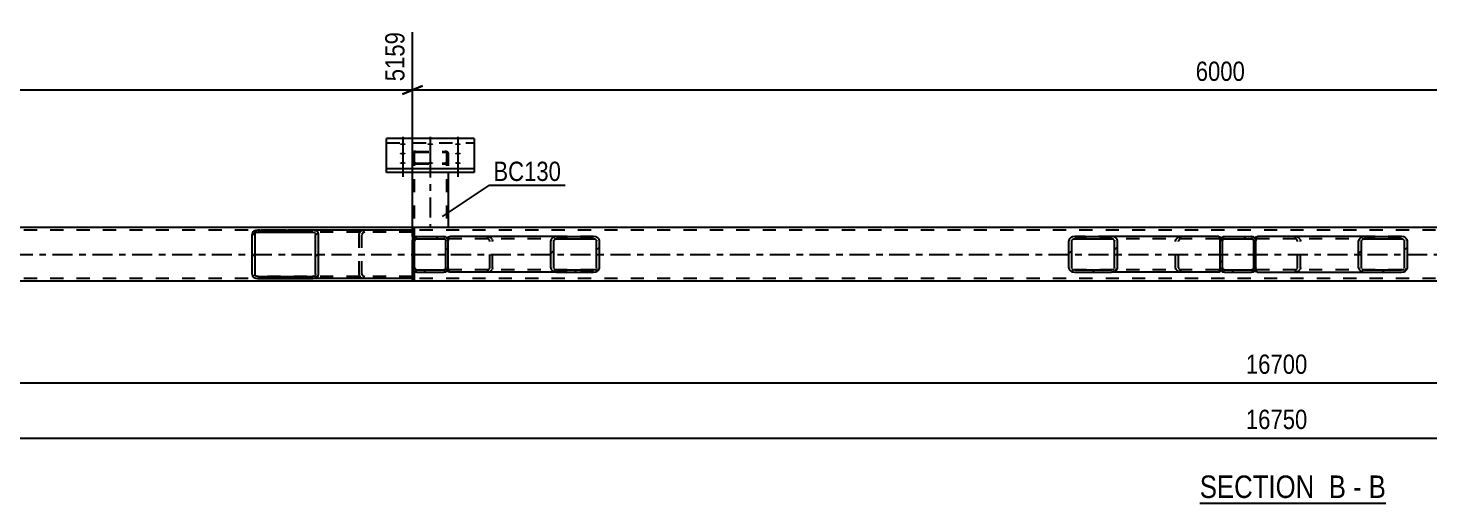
# Model space of a CAD drawing. Header units: millimetres. Extents: x -83 to 758, y -448 to 146.
# Drawn here: x 123.8 to 331.9, y -246.8 to -176.2 of the extents above; entities that cross this region are included whole.
import ezdxf

# ---------------------------------------------------------------- set-up
doc = ezdxf.new("R2010")
doc.units = ezdxf.units.MM
doc.linetypes.add('DXK_LINE_DOT2', pattern=[3.9198, 1.9599, -1.9599])
doc.linetypes.add('DXK_LINE_DOT3', pattern=[5.9187, 2.979, -0.9799, 0.9799, -0.9799])
doc.styles.add('Arial Narrow', font='ARIALN.TTF', dxfattribs={"height": 0.2})

# ---------------------------------------------------------------- blocks, each defined once
blk = doc.blocks.new('Unknown-761555509-13 - 2150')
at = {"color": 6, "linetype": 'Continuous'}
blk.add_line((297.85, -246.76), (325.5, -246.76), dxfattribs=at)
at = {"color": 0, "linetype": 'Continuous'}
for points in [[(315.96, -246.01), (315.96, -242.51), (297.85, -242.51), (297.85, -246.01)], [(319.57, -246.01), (319.57, -242.51), (317.01, -242.51), (317.01, -246.01)], [(321.89, -246.01), (321.89, -242.51), (320.62, -242.51), (320.62, -246.01)], [(325.5, -246.01), (325.5, -242.51), (322.94, -242.51), (322.94, -246.01)]]:
    blk.add_wipeout(points, dxfattribs=at)
at = {"color": 7, "linetype": 'Continuous', "style": 'Arial Narrow'}
for s, p in [('SECTION ', (297.85, -246.01)), ('B', (317.01, -246.01)), ('B', (322.94, -246.01)), ('-', (320.62, -246.01))]:
    blk.add_text(s, height=3.34, dxfattribs=at).set_placement(p)
blk = doc.blocks.new('Bolt-761555509-2237 - 2150')
at = {"linetype": 'Continuous'}
for points in [[(179.45, -193.58), (179.36, -193.58), (179.27, -193.57), (179.19, -193.55), (179.12, -193.53), (179.07, -193.51), (179.03, -193.48), (179.01, -193.45), (179.01, -193.42), (179.03, -193.38), (179.07, -193.36), (179.12, -193.33), (179.19, -193.31), (179.27, -193.29), (179.36, -193.28), (179.45, -193.28), (179.54, -193.28), (179.63, -193.29), (179.71, -193.31), (179.78, -193.33), (179.83, -193.36), (179.87, -193.38), (179.89, -193.42), (179.89, -193.45), (179.87, -193.48), (179.83, -193.51), (179.78, -193.53), (179.71, -193.55), (179.63, -193.57), (179.54, -193.58)], [(183.55, -193.58), (183.46, -193.58), (183.37, -193.57), (183.29, -193.55), (183.22, -193.53), (183.17, -193.51), (183.13, -193.48), (183.11, -193.45), (183.11, -193.42), (183.13, -193.38), (183.17, -193.36), (183.22, -193.33), (183.29, -193.31), (183.37, -193.29), (183.46, -193.28), (183.55, -193.28), (183.64, -193.28), (183.73, -193.29), (183.81, -193.31), (183.88, -193.33), (183.93, -193.36), (183.97, -193.38), (183.99, -193.42), (183.99, -193.45), (183.97, -193.48), (183.93, -193.51), (183.88, -193.53), (183.81, -193.55), (183.73, -193.57), (183.64, -193.58)], [(187.65, -193.58), (187.56, -193.58), (187.47, -193.57), (187.39, -193.55), (187.32, -193.53), (187.27, -193.51), (187.23, -193.48), (187.21, -193.45), (187.21, -193.42), (187.23, -193.38), (187.27, -193.36), (187.32, -193.33), (187.39, -193.31), (187.47, -193.29), (187.56, -193.28), (187.65, -193.28), (187.74, -193.28), (187.83, -193.29), (187.91, -193.31), (187.98, -193.33), (188.03, -193.36), (188.07, -193.38), (188.09, -193.42), (188.09, -193.45), (188.07, -193.48), (188.03, -193.51), (187.98, -193.53), (187.91, -193.55), (187.83, -193.57), (187.74, -193.58)], [(179.45, -194.98), (179.36, -194.98), (179.27, -194.97), (179.19, -194.96), (179.12, -194.93), (179.07, -194.91), (179.03, -194.88), (179.01, -194.85), (179.01, -194.82), (179.03, -194.79), (179.07, -194.76), (179.12, -194.73), (179.19, -194.71), (179.27, -194.7), (179.36, -194.69), (179.45, -194.68), (179.54, -194.69), (179.63, -194.7), (179.71, -194.71), (179.78, -194.73), (179.83, -194.76), (179.87, -194.79), (179.89, -194.82), (179.89, -194.85), (179.87, -194.88), (179.83, -194.91), (179.78, -194.93), (179.71, -194.96), (179.63, -194.97), (179.54, -194.98)], [(187.65, -194.98), (187.56, -194.98), (187.47, -194.97), (187.39, -194.96), (187.32, -194.93), (187.27, -194.91), (187.23, -194.88), (187.21, -194.85), (187.21, -194.82), (187.23, -194.79), (187.27, -194.76), (187.32, -194.73), (187.39, -194.71), (187.47, -194.7), (187.56, -194.69), (187.65, -194.68), (187.74, -194.69), (187.83, -194.7), (187.91, -194.71), (187.98, -194.73), (188.03, -194.76), (188.07, -194.79), (188.09, -194.82), (188.09, -194.85), (188.07, -194.88), (188.03, -194.91), (187.98, -194.93), (187.91, -194.96), (187.83, -194.97), (187.74, -194.98)], [(179.45, -196.39), (179.36, -196.38), (179.27, -196.37), (179.19, -196.36), (179.12, -196.34), (179.07, -196.31), (179.03, -196.28), (179.01, -196.25), (179.01, -196.22), (179.03, -196.19), (179.07, -196.16), (179.12, -196.13), (179.19, -196.11), (179.27, -196.1), (179.36, -196.09), (179.45, -196.09), (179.54, -196.09), (179.63, -196.1), (179.71, -196.11), (179.78, -196.13), (179.83, -196.16), (179.87, -196.19), (179.89, -196.22), (179.89, -196.25), (179.87, -196.28), (179.83, -196.31), (179.78, -196.34), (179.71, -196.36), (179.63, -196.37), (179.54, -196.38)], [(183.55, -196.39), (183.46, -196.38), (183.37, -196.37), (183.29, -196.36), (183.22, -196.34), (183.17, -196.31), (183.13, -196.28), (183.11, -196.25), (183.11, -196.22), (183.13, -196.19), (183.17, -196.16), (183.22, -196.13), (183.29, -196.11), (183.37, -196.1), (183.46, -196.09), (183.55, -196.09), (183.64, -196.09), (183.73, -196.1), (183.81, -196.11), (183.88, -196.13), (183.93, -196.16), (183.97, -196.19), (183.99, -196.22), (183.99, -196.25), (183.97, -196.28), (183.93, -196.31), (183.88, -196.34), (183.81, -196.36), (183.73, -196.37), (183.64, -196.38)], [(187.65, -196.39), (187.56, -196.38), (187.47, -196.37), (187.39, -196.36), (187.32, -196.34), (187.27, -196.31), (187.23, -196.28), (187.21, -196.25), (187.21, -196.22), (187.23, -196.19), (187.27, -196.16), (187.32, -196.13), (187.39, -196.11), (187.47, -196.1), (187.56, -196.09), (187.65, -196.09), (187.74, -196.09), (187.83, -196.1), (187.91, -196.11), (187.98, -196.13), (188.03, -196.16), (188.07, -196.19), (188.09, -196.22), (188.09, -196.25), (188.07, -196.28), (188.03, -196.31), (187.98, -196.34), (187.91, -196.36), (187.83, -196.37), (187.74, -196.38)]]:
    blk.add_hatch(color=1, dxfattribs=at).paths.add_polyline_path(points)
at = {"color": 1, "linetype": 'Continuous'}
for p, q in [((179.45, -192.34), (179.45, -195.46)), ((183.55, -192.34), (183.55, -195.46)), ((187.65, -192.34), (187.65, -195.46)), ((179.45, -193.74), (179.45, -196.86)), ((179.45, -195.15), (179.45, -198.27)), ((183.55, -195.15), (183.55, -198.27)), ((187.65, -193.74), (187.65, -196.86)), ((187.65, -195.15), (187.65, -198.27))]:
    blk.add_line(p, q, dxfattribs=at)
blk = doc.blocks.new('Part-761555509-2256 - 2150')
at = {"linetype": 'Continuous'}
h = blk.add_hatch(dxfattribs=at)
h.set_pattern_fill('', scale=0.7, style=0, pattern_type=0)
h.set_pattern_definition([(45, (328.149, -212.3996), (-1.57154, 1.57154), [])])
h.paths.add_polyline_path([(327.81, -212.45), (328.15, -212.4), (328.43, -212.26), (328.62, -212.05), (328.69, -211.81), (328.69, -207.81), (328.62, -207.56), (328.43, -207.36), (328.15, -207.22), (327.81, -207.17), (322.32, -207.17), (321.99, -207.22), (321.7, -207.36), (321.51, -207.56), (321.44, -207.81), (321.44, -211.81), (321.51, -212.05), (321.7, -212.26), (321.99, -212.4), (322.32, -212.45)])
h.paths.add_polyline_path([(322.15, -212.1), (322.01, -212.03), (321.92, -211.93), (321.88, -211.81), (321.88, -207.81), (321.92, -207.69), (322.01, -207.58), (322.15, -207.51), (322.32, -207.49), (327.81, -207.49), (327.98, -207.51), (328.12, -207.58), (328.22, -207.69), (328.25, -207.81), (328.25, -211.81), (328.22, -211.93), (328.12, -212.03), (327.98, -212.1), (327.81, -212.13), (322.32, -212.13)])
at = {"color": 2, "linetype": 'Continuous'}
for p, q in [((306.18, -207.21), (306.44, -207.17)), ((306.18, -207.21), (306.18, -207.81)), ((322.32, -207.17), (306.44, -207.17)), ((321.51, -207.56), (321.44, -207.81)), ((321.44, -211.81), (321.44, -207.81)), ((321.88, -207.81), (321.92, -207.69)), ((321.88, -211.81), (321.88, -207.81)), ((322.32, -207.17), (321.99, -207.22)), ((322.15, -207.51), (322.32, -207.49)), ((322.32, -207.17), (327.81, -207.17)), ((322.32, -207.49), (327.81, -207.49)), ((328.15, -207.22), (327.81, -207.17)), ((327.81, -207.49), (327.98, -207.51)), ((328.22, -207.69), (328.25, -207.81)), ((328.25, -211.81), (328.25, -207.81)), ((328.69, -207.81), (328.62, -207.56)), ((328.69, -211.81), (328.69, -207.81)), ((306.18, -212.4), (306.18, -211.81)), ((321.44, -211.81), (321.51, -212.05)), ((321.92, -211.93), (321.88, -211.81)), ((322.32, -212.13), (322.15, -212.1)), ((322.32, -212.13), (327.81, -212.13)), ((327.98, -212.1), (327.81, -212.13)), ((328.25, -211.81), (328.22, -211.93)), ((328.62, -212.05), (328.69, -211.81)), ((306.18, -212.41), (306.18, -212.4)), ((306.44, -212.45), (306.18, -212.41)), ((306.44, -212.45), (322.32, -212.45)), ((321.99, -212.4), (322.32, -212.45)), ((322.32, -212.45), (327.81, -212.45)), ((327.81, -212.45), (328.15, -212.4))]:
    blk.add_line(p, q, dxfattribs=at)
at = {"color": 7, "linetype": 'DXK_LINE_DOT2'}
for p, q in [((306.18, -207.21), (306.18, -207.56)), ((306.27, -207.51), (306.18, -207.56)), ((306.18, -212.26), (306.18, -207.81)), ((306.44, -207.49), (306.27, -207.51)), ((327.81, -207.49), (306.44, -207.49)), ((311.93, -207.17), (312.26, -207.22)), ((312.1, -207.51), (311.93, -207.49)), ((312.37, -207.81), (312.33, -207.69)), ((312.37, -211.81), (312.37, -207.81)), ((312.74, -207.56), (312.81, -207.81)), ((312.81, -211.81), (312.81, -207.81)), ((327.81, -207.17), (322.32, -207.17)), ((306.18, -212.06), (306.27, -212.1)), ((306.27, -212.1), (306.44, -212.13)), ((327.81, -212.13), (306.44, -212.13)), ((311.93, -212.13), (312.1, -212.1)), ((312.33, -211.93), (312.37, -211.81)), ((312.81, -211.81), (312.74, -212.05)), ((312.26, -212.4), (311.93, -212.45)), ((322.32, -212.45), (327.81, -212.45))]:
    blk.add_line(p, q, dxfattribs=at)
for centre, radius, start, end in [((311.99, -207.9), 0.401, 32.4106, 75.4454), ((312.06, -207.99), 0.802, 32.4106, 75.4454), ((311.99, -211.72), 0.401, 284.5546, 327.5894), ((312.06, -211.62), 0.802, 284.5546, 327.5894)]:
    blk.add_arc(centre, radius, start, end, dxfattribs=at)
at = {"color": 2, "linetype": 'Continuous'}
for centre, radius, start, end in [((322.19, -207.99), 0.802, 104.5546, 147.5894), ((322.25, -207.9), 0.401, 104.5546, 147.5894), ((327.88, -207.9), 0.401, 32.4106, 75.4454), ((327.95, -207.99), 0.802, 32.4106, 75.4454), ((322.19, -211.62), 0.802, 212.4106, 255.4454), ((322.25, -211.72), 0.401, 212.4106, 255.4454), ((327.88, -211.72), 0.401, 284.5546, 327.5894), ((327.95, -211.62), 0.802, 284.5546, 327.5894)]:
    blk.add_arc(centre, radius, start, end, dxfattribs=at)
blk = doc.blocks.new('Part-761555509-2258 - 2150')
at = {"linetype": 'Continuous'}
h = blk.add_hatch(dxfattribs=at)
h.set_pattern_fill('', scale=0.7, style=0, pattern_type=0)
h.set_pattern_definition([(45, (208.1497, -212.3996), (-1.57154, 1.57154), [])])
h.paths.add_polyline_path([(207.81, -212.45), (208.15, -212.4), (208.43, -212.26), (208.63, -212.05), (208.69, -211.81), (208.69, -207.81), (208.63, -207.56), (208.43, -207.36), (208.15, -207.22), (207.81, -207.17), (202.32, -207.17), (201.99, -207.22), (201.7, -207.36), (201.51, -207.56), (201.44, -207.81), (201.44, -211.81), (201.51, -212.05), (201.7, -212.26), (201.99, -212.4), (202.32, -212.45)])
h.paths.add_polyline_path([(202.15, -212.1), (202.01, -212.03), (201.92, -211.93), (201.88, -211.81), (201.88, -207.81), (201.92, -207.69), (202.01, -207.58), (202.15, -207.51), (202.32, -207.49), (207.81, -207.49), (207.98, -207.51), (208.12, -207.58), (208.22, -207.69), (208.25, -207.81), (208.25, -211.81), (208.22, -211.93), (208.12, -212.03), (207.98, -212.1), (207.81, -212.13), (202.32, -212.13)])
at = {"color": 2, "linetype": 'Continuous'}
for p, q in [((186.18, -207.21), (186.44, -207.17)), ((186.18, -207.21), (186.18, -207.81)), ((202.32, -207.17), (186.44, -207.17)), ((201.51, -207.56), (201.44, -207.81)), ((201.44, -211.81), (201.44, -207.81)), ((201.88, -207.81), (201.92, -207.69)), ((201.88, -211.81), (201.88, -207.81)), ((202.32, -207.17), (201.99, -207.22)), ((202.15, -207.51), (202.32, -207.49)), ((202.32, -207.17), (207.81, -207.17)), ((202.32, -207.49), (207.81, -207.49)), ((208.15, -207.22), (207.81, -207.17)), ((207.81, -207.49), (207.98, -207.51)), ((208.22, -207.69), (208.25, -207.81)), ((208.25, -211.81), (208.25, -207.81)), ((208.69, -207.81), (208.63, -207.56)), ((208.69, -211.81), (208.69, -207.81)), ((186.18, -212.4), (186.18, -211.81)), ((201.44, -211.81), (201.51, -212.05)), ((201.92, -211.93), (201.88, -211.81)), ((202.32, -212.13), (202.15, -212.1)), ((202.32, -212.13), (207.81, -212.13)), ((207.98, -212.1), (207.81, -212.13)), ((208.25, -211.81), (208.22, -211.93)), ((208.63, -212.05), (208.69, -211.81)), ((186.18, -212.41), (186.18, -212.4)), ((186.44, -212.45), (186.18, -212.41)), ((202.32, -212.45), (186.44, -212.45)), ((201.99, -212.4), (202.32, -212.45)), ((202.32, -212.45), (207.81, -212.45)), ((207.81, -212.45), (208.15, -212.4))]:
    blk.add_line(p, q, dxfattribs=at)
at = {"color": 7, "linetype": 'DXK_LINE_DOT2'}
for p, q in [((186.18, -207.56), (186.18, -207.21)), ((186.27, -207.51), (186.18, -207.56)), ((186.18, -212.26), (186.18, -207.81)), ((186.44, -207.49), (186.27, -207.51)), ((207.81, -207.49), (186.44, -207.49)), ((191.93, -207.17), (192.26, -207.22)), ((192.1, -207.51), (191.93, -207.49)), ((192.37, -207.81), (192.33, -207.69)), ((192.37, -211.81), (192.37, -207.81)), ((192.74, -207.56), (192.81, -207.81)), ((192.81, -211.81), (192.81, -207.81)), ((207.81, -207.17), (202.32, -207.17)), ((186.18, -212.06), (186.27, -212.1)), ((186.27, -212.1), (186.44, -212.13)), ((207.81, -212.13), (186.44, -212.13)), ((191.93, -212.13), (192.1, -212.1)), ((192.33, -211.93), (192.37, -211.81)), ((192.81, -211.81), (192.74, -212.05)), ((192.26, -212.4), (191.93, -212.45)), ((207.81, -212.45), (202.32, -212.45))]:
    blk.add_line(p, q, dxfattribs=at)
for centre, radius, start, end in [((192, -207.9), 0.401, 32.4105, 75.4453), ((192.06, -207.99), 0.802, 32.4105, 75.4453), ((192, -211.72), 0.401, 284.5547, 327.5895), ((192.06, -211.62), 0.802, 284.5547, 327.5895)]:
    blk.add_arc(centre, radius, start, end, dxfattribs=at)
at = {"color": 2, "linetype": 'Continuous'}
for centre, radius, start, end in [((202.19, -207.99), 0.802, 104.5547, 147.5895), ((202.26, -207.9), 0.401, 104.5547, 147.5895), ((207.88, -207.9), 0.401, 32.4105, 75.4453), ((207.95, -207.99), 0.802, 32.4105, 75.4453), ((202.19, -211.62), 0.802, 212.4105, 255.4453), ((202.26, -211.72), 0.401, 212.4105, 255.4453), ((207.88, -211.72), 0.401, 284.5547, 327.5895), ((207.95, -211.62), 0.802, 284.5547, 327.5895)]:
    blk.add_arc(centre, radius, start, end, dxfattribs=at)
blk = doc.blocks.new('Part-761555509-2232 - 2150')
at = {"color": 2, "linetype": 'Continuous'}
for p, q in [((637.74, -205.81), (20.9, -205.81)), ((642.54, -213.81), (20.9, -213.81))]:
    blk.add_line(p, q, dxfattribs=at)
at = {"color": 7, "linetype": 'DXK_LINE_DOT2'}
for p, q in [((642.54, -206.21), (20.9, -206.21)), ((642.54, -213.41), (20.9, -213.41))]:
    blk.add_line(p, q, dxfattribs=at)
at = {"color": 7, "linetype": 'DXK_LINE_DOT3'}
blk.add_line((20.9, -209.81), (642.54, -209.81), dxfattribs=at)
blk = doc.blocks.new('Part-761555509-2253 - 2150')
at = {"color": 2, "linetype": 'Continuous'}
for p, q in [((177.05, -197.66), (177.05, -192.61)), ((190.05, -192.61), (177.05, -192.61)), ((190.05, -192.61), (190.05, -197.66)), ((177.05, -197.06), (190.05, -197.06)), ((190.05, -197.66), (177.05, -197.66))]:
    blk.add_line(p, q, dxfattribs=at)
at = {"color": 7, "linetype": 'DXK_LINE_DOT2'}
blk.add_line((177.05, -193.21), (190.05, -193.21), dxfattribs=at)
blk = doc.blocks.new('Part-761555509-2283 - 2150')
at = {"linetype": 'Continuous'}
h = blk.add_hatch(dxfattribs=at)
h.set_pattern_fill('', scale=0.7, style=0, pattern_type=0)
h.set_pattern_definition([(45, (305.7838, -212.3996), (-1.57154, 1.57154), [])])
h.paths.add_polyline_path([(305.54, -212.45), (305.78, -212.4), (305.99, -212.26), (306.13, -212.05), (306.18, -211.81), (306.18, -207.81), (306.13, -207.56), (305.99, -207.36), (305.78, -207.22), (305.54, -207.17), (301.54, -207.17), (301.29, -207.22), (301.09, -207.36), (300.95, -207.56), (300.9, -207.81), (300.9, -211.81), (300.95, -212.05), (301.09, -212.26), (301.29, -212.4), (301.54, -212.45)])
h.paths.add_polyline_path([(301.42, -212.1), (301.31, -212.03), (301.24, -211.93), (301.22, -211.81), (301.22, -207.81), (301.24, -207.69), (301.31, -207.58), (301.42, -207.51), (301.54, -207.49), (305.54, -207.49), (305.66, -207.51), (305.77, -207.58), (305.83, -207.69), (305.86, -207.81), (305.86, -211.81), (305.83, -211.93), (305.77, -212.03), (305.66, -212.1), (305.54, -212.13), (301.54, -212.13)])
at = {"color": 7, "linetype": 'DXK_LINE_DOT2'}
for p, q in [((300.9, -207.81), (300.95, -207.56)), ((300.9, -211.81), (300.9, -207.81)), ((301.24, -207.69), (301.22, -207.81)), ((301.22, -211.81), (301.22, -207.81)), ((301.29, -207.22), (301.54, -207.17)), ((301.54, -207.49), (301.42, -207.51)), ((301.54, -207.17), (305.54, -207.17)), ((301.54, -207.49), (305.54, -207.49)), ((305.54, -207.17), (305.78, -207.22)), ((305.66, -207.51), (305.54, -207.49)), ((305.86, -207.81), (305.83, -207.69)), ((305.86, -211.81), (305.86, -207.81)), ((306.13, -207.56), (306.18, -207.81)), ((306.18, -211.81), (306.18, -207.81)), ((300.95, -212.05), (300.9, -211.81)), ((301.22, -211.81), (301.24, -211.93)), ((301.42, -212.1), (301.54, -212.13)), ((301.54, -212.13), (305.54, -212.13)), ((305.54, -212.13), (305.66, -212.1)), ((305.83, -211.93), (305.86, -211.81)), ((306.18, -211.81), (306.13, -212.05)), ((301.54, -212.45), (301.29, -212.4)), ((301.54, -212.45), (305.54, -212.45)), ((305.78, -212.4), (305.54, -212.45))]:
    blk.add_line(p, q, dxfattribs=at)
at = {"color": 2, "linetype": 'Continuous'}
for p, q in [((300.95, -207.56), (300.9, -207.81)), ((300.9, -211.81), (300.9, -207.81)), ((301.22, -207.81), (301.24, -207.69)), ((301.22, -211.81), (301.22, -207.81)), ((301.54, -207.17), (301.29, -207.22)), ((301.42, -207.51), (301.54, -207.49)), ((301.54, -207.17), (305.54, -207.17)), ((301.54, -207.49), (305.54, -207.49)), ((305.78, -207.22), (305.54, -207.17)), ((305.54, -207.49), (305.66, -207.51)), ((305.83, -207.69), (305.86, -207.81)), ((305.86, -211.81), (305.86, -207.81)), ((306.18, -207.81), (306.13, -207.56)), ((306.18, -211.81), (306.18, -207.81)), ((300.9, -211.81), (300.95, -212.05)), ((301.24, -211.93), (301.22, -211.81)), ((301.54, -212.13), (301.42, -212.1)), ((301.54, -212.13), (305.54, -212.13)), ((305.66, -212.1), (305.54, -212.13)), ((305.86, -211.81), (305.83, -211.93)), ((306.13, -212.05), (306.18, -211.81)), ((301.29, -212.4), (301.54, -212.45)), ((301.54, -212.45), (305.54, -212.45)), ((305.54, -212.45), (305.78, -212.4))]:
    blk.add_line(p, q, dxfattribs=at)
at = {"color": 7, "linetype": 'DXK_LINE_DOT2'}
for centre, radius, start, end in [((301.54, -207.81), 0.64, 112.5, 157.5), ((301.54, -207.81), 0.32, 112.5, 157.5), ((305.54, -207.81), 0.32, 22.5, 67.5), ((305.54, -207.81), 0.64, 22.5, 67.5), ((301.54, -211.81), 0.64, 202.5, 247.5), ((301.54, -211.81), 0.32, 202.5, 247.5), ((305.54, -211.81), 0.32, 292.5, 337.5), ((305.54, -211.81), 0.64, 292.5, 337.5)]:
    blk.add_arc(centre, radius, start, end, dxfattribs=at)
at = {"color": 2, "linetype": 'Continuous'}
for centre, radius, start, end in [((301.54, -207.81), 0.64, 112.5, 157.5), ((301.54, -207.81), 0.32, 112.5, 157.5), ((305.54, -207.81), 0.32, 22.5, 67.5), ((305.54, -207.81), 0.64, 22.5, 67.5), ((301.54, -211.81), 0.64, 202.5, 247.5), ((301.54, -211.81), 0.32, 202.5, 247.5), ((305.54, -211.81), 0.32, 292.5, 337.5), ((305.54, -211.81), 0.64, 292.5, 337.5)]:
    blk.add_arc(centre, radius, start, end, dxfattribs=at)
blk = doc.blocks.new('Part-761555509-2284 - 2150')
at = {"linetype": 'Continuous'}
h = blk.add_hatch(dxfattribs=at)
h.set_pattern_fill('', scale=0.7, style=0, pattern_type=0)
h.set_pattern_definition([(45, (185.785, -212.3996), (-1.57154, 1.57154), [])])
h.paths.add_polyline_path([(185.54, -212.45), (185.79, -212.4), (185.99, -212.26), (186.13, -212.05), (186.18, -211.81), (186.18, -207.81), (186.13, -207.56), (185.99, -207.36), (185.79, -207.22), (185.54, -207.17), (181.54, -207.17), (181.3, -207.22), (181.09, -207.36), (180.95, -207.56), (180.9, -207.81), (180.9, -211.81), (180.95, -212.05), (181.09, -212.26), (181.3, -212.4), (181.54, -212.45)])
h.paths.add_polyline_path([(181.42, -212.1), (181.31, -212.03), (181.24, -211.93), (181.22, -211.81), (181.22, -207.81), (181.24, -207.69), (181.31, -207.58), (181.42, -207.51), (181.54, -207.49), (185.54, -207.49), (185.66, -207.51), (185.77, -207.58), (185.84, -207.69), (185.86, -207.81), (185.86, -211.81), (185.84, -211.93), (185.77, -212.03), (185.66, -212.1), (185.54, -212.13), (181.54, -212.13)])
at = {"color": 7, "linetype": 'DXK_LINE_DOT2'}
for p, q in [((180.9, -207.81), (180.95, -207.56)), ((180.9, -211.81), (180.9, -207.81)), ((181.24, -207.69), (181.22, -207.81)), ((181.22, -211.81), (181.22, -207.81)), ((181.3, -207.22), (181.54, -207.17)), ((181.54, -207.49), (181.42, -207.51)), ((181.54, -207.17), (185.54, -207.17)), ((181.54, -207.49), (185.54, -207.49)), ((185.54, -207.17), (185.79, -207.22)), ((185.66, -207.51), (185.54, -207.49)), ((185.86, -207.81), (185.84, -207.69)), ((185.86, -211.81), (185.86, -207.81)), ((186.13, -207.56), (186.18, -207.81)), ((186.18, -211.81), (186.18, -207.81)), ((180.95, -212.05), (180.9, -211.81)), ((181.22, -211.81), (181.24, -211.93)), ((181.42, -212.1), (181.54, -212.13)), ((181.54, -212.13), (185.54, -212.13)), ((185.54, -212.13), (185.66, -212.1)), ((185.84, -211.93), (185.86, -211.81)), ((186.18, -211.81), (186.13, -212.05)), ((181.54, -212.45), (181.3, -212.4)), ((181.54, -212.45), (185.54, -212.45)), ((185.79, -212.4), (185.54, -212.45))]:
    blk.add_line(p, q, dxfattribs=at)
at = {"color": 2, "linetype": 'Continuous'}
for p, q in [((180.95, -207.56), (180.9, -207.81)), ((180.9, -211.81), (180.9, -207.81)), ((181.22, -207.81), (181.24, -207.69)), ((181.22, -211.81), (181.22, -207.81)), ((181.54, -207.17), (181.3, -207.22)), ((181.42, -207.51), (181.54, -207.49)), ((181.54, -207.17), (185.54, -207.17)), ((181.54, -207.49), (185.54, -207.49)), ((185.79, -207.22), (185.54, -207.17)), ((185.54, -207.49), (185.66, -207.51)), ((185.84, -207.69), (185.86, -207.81)), ((185.86, -211.81), (185.86, -207.81)), ((186.18, -207.81), (186.13, -207.56)), ((186.18, -211.81), (186.18, -207.81)), ((180.9, -211.81), (180.95, -212.05)), ((181.24, -211.93), (181.22, -211.81)), ((181.54, -212.13), (181.42, -212.1)), ((181.54, -212.13), (185.54, -212.13)), ((185.66, -212.1), (185.54, -212.13)), ((185.86, -211.81), (185.84, -211.93)), ((186.13, -212.05), (186.18, -211.81)), ((181.3, -212.4), (181.54, -212.45)), ((181.54, -212.45), (185.54, -212.45)), ((185.54, -212.45), (185.79, -212.4))]:
    blk.add_line(p, q, dxfattribs=at)
at = {"color": 7, "linetype": 'DXK_LINE_DOT2'}
for centre, radius, start, end in [((181.54, -207.81), 0.64, 112.5, 157.5), ((181.54, -207.81), 0.32, 112.5, 157.5), ((185.54, -207.81), 0.32, 22.5, 67.5), ((185.54, -207.81), 0.64, 22.5, 67.5), ((181.54, -211.81), 0.64, 202.5, 247.5), ((181.54, -211.81), 0.32, 202.5, 247.5), ((185.54, -211.81), 0.32, 292.5, 337.5), ((185.54, -211.81), 0.64, 292.5, 337.5)]:
    blk.add_arc(centre, radius, start, end, dxfattribs=at)
at = {"color": 2, "linetype": 'Continuous'}
for centre, radius, start, end in [((181.54, -207.81), 0.64, 112.5, 157.5), ((181.54, -207.81), 0.32, 112.5, 157.5), ((185.54, -207.81), 0.32, 22.5, 67.5), ((185.54, -207.81), 0.64, 22.5, 67.5), ((181.54, -211.81), 0.64, 202.5, 247.5), ((181.54, -211.81), 0.32, 202.5, 247.5), ((185.54, -211.81), 0.32, 292.5, 337.5), ((185.54, -211.81), 0.64, 292.5, 337.5)]:
    blk.add_arc(centre, radius, start, end, dxfattribs=at)
blk = doc.blocks.new('Part-761555509-2286 - 2150')
at = {"linetype": 'Continuous'}
h = blk.add_hatch(dxfattribs=at)
h.set_pattern_fill('', scale=0.7, style=0, pattern_type=0)
h.set_pattern_definition([(45, (285.0937, -212.3996), (-1.57154, 1.57154), [])])
h.paths.add_polyline_path([(284.76, -212.45), (285.09, -212.4), (285.38, -212.26), (285.57, -212.05), (285.64, -211.81), (285.64, -207.81), (285.57, -207.56), (285.38, -207.36), (285.09, -207.22), (284.76, -207.17), (279.27, -207.17), (278.93, -207.22), (278.65, -207.36), (278.45, -207.56), (278.39, -207.81), (278.39, -211.81), (278.45, -212.05), (278.65, -212.26), (278.93, -212.4), (279.27, -212.45)])
h.paths.add_polyline_path([(279.1, -212.1), (278.96, -212.03), (278.86, -211.93), (278.83, -211.81), (278.83, -207.81), (278.86, -207.69), (278.96, -207.58), (279.1, -207.51), (279.27, -207.49), (284.76, -207.49), (284.93, -207.51), (285.07, -207.58), (285.16, -207.69), (285.2, -207.81), (285.2, -211.81), (285.16, -211.93), (285.07, -212.03), (284.93, -212.1), (284.76, -212.13), (279.27, -212.13)])
at = {"color": 2, "linetype": 'Continuous'}
for p, q in [((278.45, -207.56), (278.39, -207.81)), ((278.39, -211.81), (278.39, -207.81)), ((278.83, -207.81), (278.86, -207.69)), ((278.83, -211.81), (278.83, -207.81)), ((279.27, -207.17), (278.93, -207.22)), ((279.1, -207.51), (279.27, -207.49)), ((279.27, -207.17), (284.76, -207.17)), ((279.27, -207.49), (284.76, -207.49)), ((300.64, -207.17), (284.76, -207.17)), ((285.09, -207.22), (284.76, -207.17)), ((284.76, -207.49), (284.93, -207.51)), ((285.16, -207.69), (285.2, -207.81)), ((285.2, -211.81), (285.2, -207.81)), ((285.64, -207.81), (285.57, -207.56)), ((285.64, -211.81), (285.64, -207.81)), ((300.64, -207.17), (300.9, -207.21)), ((300.9, -207.21), (300.9, -207.22)), ((300.9, -207.22), (300.9, -207.36)), ((300.9, -207.36), (300.9, -207.81)), ((278.39, -211.81), (278.45, -212.05)), ((278.86, -211.93), (278.83, -211.81)), ((279.27, -212.13), (279.1, -212.1)), ((279.27, -212.13), (284.76, -212.13)), ((284.93, -212.1), (284.76, -212.13)), ((285.2, -211.81), (285.16, -211.93)), ((285.57, -212.05), (285.64, -211.81)), ((300.9, -212.41), (300.9, -211.81)), ((278.93, -212.4), (279.27, -212.45)), ((279.27, -212.45), (284.76, -212.45)), ((284.76, -212.45), (285.09, -212.4)), ((300.64, -212.45), (284.76, -212.45)), ((300.64, -212.45), (300.9, -212.41))]:
    blk.add_line(p, q, dxfattribs=at)
at = {"color": 7, "linetype": 'DXK_LINE_DOT2'}
for p, q in [((284.76, -207.17), (279.27, -207.17)), ((300.64, -207.49), (279.27, -207.49)), ((294.27, -207.81), (294.34, -207.56)), ((294.27, -211.81), (294.27, -207.81)), ((294.75, -207.69), (294.71, -207.81)), ((294.71, -211.81), (294.71, -207.81)), ((294.82, -207.22), (295.15, -207.17)), ((295.15, -207.49), (294.98, -207.51)), ((300.81, -207.51), (300.64, -207.49)), ((300.9, -207.56), (300.81, -207.51)), ((300.9, -207.36), (300.9, -207.56)), ((300.9, -211.81), (300.9, -207.56)), ((300.64, -212.13), (279.27, -212.13)), ((294.34, -212.05), (294.27, -211.81)), ((294.71, -211.81), (294.75, -211.93)), ((294.98, -212.1), (295.15, -212.13)), ((300.64, -212.13), (300.81, -212.1)), ((300.81, -212.1), (300.9, -212.06)), ((279.27, -212.45), (284.76, -212.45)), ((295.15, -212.45), (294.82, -212.4))]:
    blk.add_line(p, q, dxfattribs=at)
at = {"color": 2, "linetype": 'Continuous'}
for centre, radius, start, end in [((279.13, -207.99), 0.802, 104.5547, 147.5896), ((279.2, -207.9), 0.401, 104.5547, 147.5896), ((284.82, -207.9), 0.401, 32.4104, 75.4453), ((284.89, -207.99), 0.802, 32.4104, 75.4453), ((279.13, -211.62), 0.802, 212.4104, 255.4453), ((279.2, -211.72), 0.401, 212.4104, 255.4453), ((284.82, -211.72), 0.401, 284.5547, 327.5896), ((284.89, -211.62), 0.802, 284.5547, 327.5896)]:
    blk.add_arc(centre, radius, start, end, dxfattribs=at)
at = {"color": 7, "linetype": 'DXK_LINE_DOT2'}
for centre, radius, start, end in [((295.02, -207.99), 0.802, 104.5547, 147.5896), ((295.08, -207.9), 0.401, 104.5547, 147.5896), ((295.02, -211.62), 0.802, 212.4104, 255.4453), ((295.08, -211.72), 0.401, 212.4104, 255.4453)]:
    blk.add_arc(centre, radius, start, end, dxfattribs=at)
blk = doc.blocks.new('Part-761555509-2287 - 2150')
at = {"linetype": 'Continuous'}
h = blk.add_hatch(dxfattribs=at)
h.set_pattern_fill('', scale=0.7, style=0, pattern_type=0)
h.set_pattern_definition([(45, (166.4118, -213.3596), (-1.57154, 1.57154), [])])
h.paths.add_polyline_path([(166.08, -213.41), (166.41, -213.36), (166.7, -213.22), (166.89, -213.01), (166.95, -212.77), (166.95, -206.85), (166.89, -206.6), (166.7, -206.4), (166.41, -206.26), (166.08, -206.21), (157.95, -206.21), (157.61, -206.26), (157.33, -206.4), (157.14, -206.6), (157.07, -206.85), (157.07, -212.77), (157.14, -213.01), (157.33, -213.22), (157.61, -213.36), (157.95, -213.41)])
h.paths.add_polyline_path([(157.78, -213.06), (157.64, -212.99), (157.54, -212.89), (157.51, -212.77), (157.51, -206.85), (157.54, -206.73), (157.64, -206.62), (157.78, -206.55), (157.95, -206.53), (166.08, -206.53), (166.24, -206.55), (166.39, -206.62), (166.48, -206.73), (166.51, -206.85), (166.51, -212.77), (166.48, -212.89), (166.39, -212.99), (166.24, -213.06), (166.08, -213.09), (157.95, -213.09)])
at = {"color": 2, "linetype": 'Continuous'}
for p, q in [((157.14, -206.6), (157.07, -206.85)), ((157.07, -212.77), (157.07, -206.85)), ((157.51, -206.85), (157.54, -206.73)), ((157.51, -212.77), (157.51, -206.85)), ((157.95, -206.21), (157.61, -206.26)), ((157.78, -206.55), (157.95, -206.53)), ((157.95, -206.21), (166.08, -206.21)), ((157.95, -206.53), (166.08, -206.53)), ((180.9, -206.21), (166.08, -206.21)), ((166.41, -206.26), (166.08, -206.21)), ((166.08, -206.53), (166.24, -206.55)), ((166.48, -206.73), (166.51, -206.85)), ((166.51, -212.77), (166.51, -206.85)), ((166.95, -206.85), (166.89, -206.6)), ((166.95, -212.77), (166.95, -206.85)), ((180.9, -207.17), (180.9, -207.81)), ((180.9, -212.45), (180.9, -211.81)), ((157.07, -212.77), (157.14, -213.01)), ((157.54, -212.89), (157.51, -212.77)), ((157.61, -213.36), (157.95, -213.41)), ((157.95, -213.09), (157.78, -213.06)), ((157.95, -213.09), (166.08, -213.09)), ((157.95, -213.41), (166.08, -213.41)), ((166.24, -213.06), (166.08, -213.09)), ((166.08, -213.41), (166.41, -213.36)), ((180.9, -213.41), (166.08, -213.41)), ((166.51, -212.77), (166.48, -212.89)), ((166.89, -213.01), (166.95, -212.77))]:
    blk.add_line(p, q, dxfattribs=at)
at = {"color": 7, "linetype": 'DXK_LINE_DOT2'}
for p, q in [((166.08, -206.21), (157.95, -206.21)), ((180.9, -206.53), (157.95, -206.53)), ((172.96, -206.85), (173.02, -206.6)), ((172.96, -212.77), (172.96, -206.85)), ((173.43, -206.73), (173.4, -206.85)), ((173.4, -212.77), (173.4, -206.85)), ((173.5, -206.26), (173.83, -206.21)), ((173.83, -206.53), (173.67, -206.55)), ((180.9, -206.21), (180.9, -207.17)), ((180.9, -207.81), (180.9, -211.81)), ((180.9, -213.09), (157.95, -213.09)), ((166.08, -213.41), (157.95, -213.41)), ((173.02, -213.01), (172.96, -212.77)), ((173.4, -212.77), (173.43, -212.89)), ((173.83, -213.41), (173.5, -213.36)), ((173.67, -213.06), (173.83, -213.09)), ((180.9, -212.77), (180.9, -212.45)), ((180.9, -213.41), (180.9, -212.77))]:
    blk.add_line(p, q, dxfattribs=at)
at = {"color": 2, "linetype": 'Continuous'}
for centre, radius, start, end in [((157.81, -207.03), 0.802, 104.5547, 147.5895), ((157.88, -206.94), 0.401, 104.5547, 147.5895), ((166.14, -206.94), 0.401, 32.4105, 75.4453), ((166.21, -207.03), 0.802, 32.4105, 75.4453), ((157.81, -212.58), 0.802, 212.4105, 255.4453), ((157.88, -212.68), 0.401, 212.4105, 255.4453), ((166.14, -212.68), 0.401, 284.5547, 327.5895), ((166.21, -212.58), 0.802, 284.5547, 327.5895)]:
    blk.add_arc(centre, radius, start, end, dxfattribs=at)
at = {"color": 7, "linetype": 'DXK_LINE_DOT2'}
for centre, radius, start, end in [((173.7, -207.03), 0.802, 104.5547, 147.5895), ((173.77, -206.94), 0.401, 104.5547, 147.5895), ((173.7, -212.58), 0.802, 212.4105, 255.4453), ((173.77, -212.68), 0.401, 212.4105, 255.4453)]:
    blk.add_arc(centre, radius, start, end, dxfattribs=at)
blk = doc.blocks.new('Part-761555509-2315 - 2150')
at = {"color": 7, "linetype": 'DXK_LINE_DOT2'}
for p, q in [((180.95, -194.63), (180.91, -194.7)), ((180.91, -194.7), (180.91, -197.66)), ((181.05, -194.58), (180.95, -194.63)), ((181.21, -194.54), (181.05, -194.58)), ((181.15, -194.7), (181.17, -194.66)), ((181.15, -194.7), (181.15, -205.81)), ((181.17, -194.66), (181.22, -194.64)), ((181.39, -194.53), (181.21, -194.54)), ((181.22, -194.64), (181.3, -194.62)), ((181.3, -194.62), (181.39, -194.61)), ((181.39, -194.53), (185.71, -194.53)), ((181.39, -194.61), (185.71, -194.61)), ((185.89, -194.54), (185.71, -194.53)), ((185.71, -194.61), (185.8, -194.62)), ((185.8, -194.62), (185.88, -194.64)), ((185.88, -194.64), (185.93, -194.66)), ((186.05, -194.58), (185.89, -194.54)), ((185.93, -194.66), (185.95, -194.7)), ((185.95, -194.7), (185.95, -205.81)), ((186.15, -194.63), (186.05, -194.58)), ((186.19, -194.7), (186.15, -194.63)), ((186.19, -194.7), (186.19, -197.66)), ((180.91, -196.17), (180.95, -196.24)), ((180.95, -196.24), (181.05, -196.29)), ((181.05, -196.29), (181.21, -196.33)), ((181.17, -196.2), (181.15, -196.17)), ((181.22, -196.23), (181.17, -196.2)), ((181.21, -196.33), (181.39, -196.34)), ((181.3, -196.25), (181.22, -196.23)), ((181.39, -196.26), (181.3, -196.25)), ((181.39, -196.26), (185.71, -196.26)), ((181.39, -196.34), (185.71, -196.34)), ((185.8, -196.25), (185.71, -196.26)), ((185.71, -196.34), (185.89, -196.33)), ((185.88, -196.23), (185.8, -196.25)), ((185.93, -196.2), (185.88, -196.23)), ((185.89, -196.33), (186.05, -196.29)), ((185.95, -196.17), (185.93, -196.2)), ((186.05, -196.29), (186.15, -196.24)), ((186.15, -196.24), (186.19, -196.17)), ((186.19, -205.81), (180.91, -205.81))]:
    blk.add_line(p, q, dxfattribs=at)
at = {"color": 7, "linetype": 'DXK_LINE_DOT3'}
blk.add_line((183.55, -195.43), (183.55, -205.81), dxfattribs=at)
at = {"color": 2, "linetype": 'Continuous'}
for p, q in [((180.91, -205.81), (180.91, -197.66)), ((186.19, -197.66), (186.19, -205.81))]:
    blk.add_line(p, q, dxfattribs=at)
blk = doc.blocks.new('Part-761555509-2332 - 2150')
at = {"color": 2, "linetype": 'Continuous'}
for p, q in [((180.9, -205.97), (180.9, -205.97)), ((180.9, -205.97), (181.14, -205.97)), ((180.9, -207.17), (180.9, -205.97)), ((181.14, -205.97), (181.14, -205.97)), ((181.14, -207.17), (181.14, -205.97)), ((180.9, -207.17), (181.14, -207.17)), ((181.14, -207.17), (181.14, -207.17))]:
    blk.add_line(p, q, dxfattribs=at)
at = {"color": 7, "linetype": 'DXK_LINE_DOT2'}
for p, q in [((180.9, -207.17), (180.9, -205.97)), ((181.14, -205.97), (181.14, -207.17)), ((181.14, -207.17), (181.14, -207.17))]:
    blk.add_line(p, q, dxfattribs=at)
blk = doc.blocks.new('Part-761555509-2333 - 2150')
at = {"color": 2, "linetype": 'Continuous'}
for p, q in [((180.9, -212.45), (180.9, -212.45)), ((180.9, -212.45), (180.9, -213.65)), ((180.9, -212.45), (181.14, -212.45)), ((181.14, -213.65), (180.9, -213.65)), ((181.14, -212.45), (181.14, -212.45)), ((181.14, -212.45), (181.14, -213.65)), ((181.14, -213.65), (181.14, -213.65))]:
    blk.add_line(p, q, dxfattribs=at)
at = {"color": 7, "linetype": 'DXK_LINE_DOT2'}
for p, q in [((180.9, -213.65), (180.9, -212.45)), ((181.14, -212.45), (181.14, -213.65))]:
    blk.add_line(p, q, dxfattribs=at)
blk = doc.blocks.new('StraightDimension-761555509-2370 - 2150')
at = {"color": 7, "linetype": 'Continuous'}
for p, q in [((180.91, -199.26), (180.91, -176.77)), ((179.41, -185.98), (182.41, -184.78)), ((-24, -185.38), (180.91, -185.38))]:
    blk.add_line(p, q, dxfattribs=at)
at = {"color": 0, "linetype": 'Continuous'}
blk.add_wipeout([(180.31, -176.17), (176.11, -176.17), (176.11, -184.68), (180.31, -184.68)], dxfattribs=at)
at = {"color": 3, "linetype": 'Continuous', "style": 'Arial Narrow'}
blk.add_text('5159', height=2.863, rotation=90.0002, dxfattribs=at).set_placement((179.71, -184.08))
blk = doc.blocks.new('StraightDimension-761555509-2354 - 2150')
at = {"color": 7, "linetype": 'Continuous'}
for p, q in [((180.91, -199.26), (180.91, -176.77)), ((182.41, -184.78), (179.41, -185.98)), ((180.91, -185.38), (420.91, -185.38))]:
    blk.add_line(p, q, dxfattribs=at)
at = {"color": 0}
blk.add_wipeout([(305.17, -184.63), (305.17, -180.43), (296.65, -180.43), (296.65, -184.63)], dxfattribs=at)
at = {"color": 3, "style": 'Arial Narrow'}
blk.add_text('6000', height=2.863, dxfattribs=at).set_placement((297.25, -184.03))
blk = doc.blocks.new('StraightDimension-761555509-2429 - 2150')
at = {"color": 7, "linetype": 'Continuous'}
blk.add_line((-25, -237.11), (643.54, -237.11), dxfattribs=at)
at = {"color": 0}
blk.add_wipeout([(314.44, -236.36), (314.44, -232.16), (304.1, -232.16), (304.1, -236.36)], dxfattribs=at)
at = {"color": 3, "style": 'Arial Narrow'}
blk.add_text('16750', height=2.863, dxfattribs=at).set_placement((304.7, -235.76))
blk = doc.blocks.new('StraightDimension-761555509-2456 - 2150')
at = {"color": 7, "linetype": 'Continuous'}
blk.add_line((-24, -228.91), (642.54, -228.91), dxfattribs=at)
at = {"color": 0}
blk.add_wipeout([(314.44, -228.16), (314.44, -223.96), (304.1, -223.96), (304.1, -228.16)], dxfattribs=at)
at = {"color": 3, "style": 'Arial Narrow'}
blk.add_text('16700', height=2.863, dxfattribs=at).set_placement((304.7, -227.56))
blk = doc.blocks.new('Mark-761555509-2311 - 2150')
at = {"color": 0}
blk.add_wipeout([(202.97, -198.9), (202.97, -195.9), (192.92, -195.9), (192.92, -198.9)], dxfattribs=at)
blk.add_wipeout([(202.97, -198.9), (202.97, -195.9), (192.92, -195.9), (192.92, -198.9)], dxfattribs=at)
at = {"color": 30, "linetype": 'Continuous'}
for p, q in [((185.37, -204.17), (192.32, -199.5)), ((192.32, -199.5), (203.57, -199.5))]:
    blk.add_line(p, q, dxfattribs=at)
at = {"color": 3, "style": 'Arial Narrow'}
blk.add_text('BC130', height=2.863, dxfattribs=at).set_placement((192.92, -198.9))

msp = doc.modelspace()

# ---------------------------------------------------------------- block references
for name in ['Part-761555509-2253 - 2150', 'Bolt-761555509-2237 - 2150', 'Part-761555509-2315 - 2150', 'Part-761555509-2232 - 2150', 'Part-761555509-2332 - 2150', 'Part-761555509-2287 - 2150', 'Part-761555509-2284 - 2150', 'Part-761555509-2258 - 2150', 'Part-761555509-2286 - 2150', 'Part-761555509-2283 - 2150', 'Part-761555509-2256 - 2150', 'Part-761555509-2333 - 2150', 'StraightDimension-761555509-2429 - 2150', 'Unknown-761555509-13 - 2150']:
    msp.add_blockref(name, (0, 0))

# ---------------------------------------------------------------- next in the draw order: block references
for name in ['StraightDimension-761555509-2370 - 2150', 'StraightDimension-761555509-2456 - 2150']:
    msp.add_blockref(name, (0, 0))

# ---------------------------------------------------------------- next in the draw order: block references
msp.add_blockref('StraightDimension-761555509-2354 - 2150', (0, 0))

# ---------------------------------------------------------------- next in the draw order: block references
msp.add_blockref('Mark-761555509-2311 - 2150', (0, 0))

doc.saveas('drawing.dxf')
